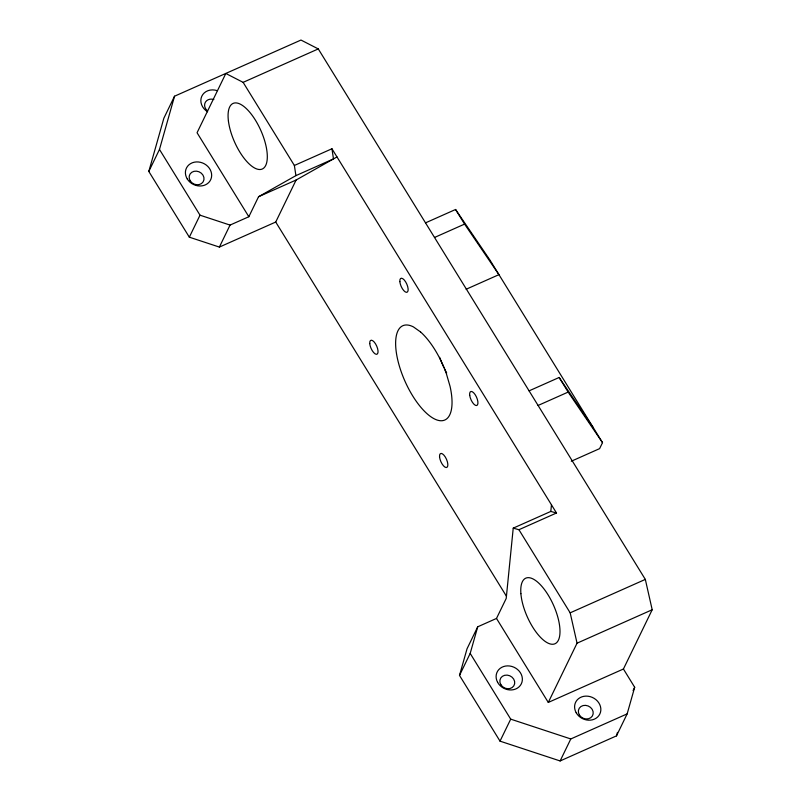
<?xml version="1.0" encoding="UTF-8"?>
<svg xmlns="http://www.w3.org/2000/svg" width="801" height="801" viewBox="0 0 801 801"><rect width="100%" height="100%" fill="white"/><g stroke="black" fill="none" stroke-linecap="round" stroke-linejoin="round"><path stroke-width="1.2" d="M219.374 247.078L230.047 225.081L248.841 216.731L258.553 196.726L295.909 175.629L294.378 165.477L331.944 148.766L556.505 513L550.808 511.428L513.231 528.139L506.212 598.447L496.5 618.442L477.716 626.803L467.033 648.79L459.504 675.413L500.024 741.145L560.119 760.95L616.48 735.879L627.153 713.881L634.682 687.268L623.428 669.005L652.194 609.751L645.326 579.403L318.277 48.921L300.976 40.05L174.538 96.21L163.865 118.208L148.806 171.444L189.326 237.176L219.374 247.078L275.724 222.037L296.12 180.015L336.991 156.936M550.808 511.428L551.468 504.82M148.806 171.444L159.479 149.447L174.538 96.21M459.504 675.413L470.187 653.416L477.716 626.803M616.48 735.879L617.461 732.404M189.326 237.176L200.01 215.179L159.479 149.447M425.511 222.868L455.569 209.492L489.942 260.045L602.512 442.643L599.599 448.64L571.313 461.226M500.024 741.145L510.708 719.148L470.187 653.416M496.5 618.442L548.284 702.437L577.05 643.183L570.172 612.835L518.928 529.711L513.231 528.139M560.119 760.95L570.793 738.953L627.153 713.881M633.08 690.562L634.682 687.268M248.841 216.731L197.056 132.736L225.822 73.482L243.124 82.353L318.277 48.921M295.909 175.629L333.476 158.918L331.944 148.766M258.553 196.726L296.12 180.015M434.522 237.476L464.58 224.1L498.943 274.653L466.142 289.251M529.081 390.858L559.138 377.481L593.501 428.034M538.082 405.466L568.139 392.089L602.512 442.643M518.928 529.711L556.505 513M570.172 612.835L645.326 579.403M577.05 643.183L652.194 609.751M548.284 702.437L623.428 669.005M200.01 215.179L230.047 225.081M510.708 719.148L570.793 738.953M455.569 209.492L464.58 224.1M559.138 377.481L568.139 392.089M243.124 82.353L294.378 165.477M275.724 222.037L506.362 596.094M206.858 110.288A7.63 6.628 25.9 0 1 205.527 101.977A7.63 6.628 25.9 0 1 213.847 99.534M446.668 372.936A51.594 20.626 66 0 1 444.445 368.59M443.924 367.499A51.594 20.626 66 0 1 439.619 357.336M207.589 111.76A13.457 11.695 25.9 0 1 201.762 96.3A13.457 11.695 25.9 0 1 217.171 90.643M420.555 331.954L413.426 326.908A51.594 20.626 66 0 0 397.626 359.429A51.594 20.626 66 0 0 434.252 418.823A51.594 20.626 66 0 0 450.042 386.302L446.447 373.957A51.594 20.626 66 0 0 420.555 331.954M228.415 120.991A35.895 14.348 66 0 0 260.495 169.482A35.895 14.348 66 0 0 254.147 118.168A35.895 14.348 66 0 0 228.415 120.991M520.89 593.661A35.895 14.348 66 0 0 552.089 644.264A35.895 14.348 66 0 0 548.144 594.973A35.895 14.348 66 0 0 520.89 593.661M500.905 684.765A7.63 6.628 25.9 0 0 513.801 685.876A7.63 6.628 25.9 0 0 507.173 675.123A7.63 6.628 25.9 0 0 500.905 684.765M579.393 715.003A7.63 6.628 25.9 0 0 592.289 716.114A7.63 6.628 25.9 0 0 585.651 705.361A7.63 6.628 25.9 0 0 579.393 715.003M469.716 395.414A7.63 3.054 66 0 0 476.595 405.536A7.63 3.054 66 0 0 475.053 394.493A7.63 3.054 66 0 0 469.716 395.414M399.849 281.592A7.63 3.054 66 0 0 406.477 292.345A7.63 3.054 66 0 0 405.636 281.872A7.63 3.054 66 0 0 399.849 281.592M439.549 456.79A7.63 3.054 66 0 0 446.177 467.544A7.63 3.054 66 0 0 445.336 457.071A7.63 3.054 66 0 0 439.549 456.79M369.752 343.579A7.63 3.054 66 0 0 376.38 354.332A7.63 3.054 66 0 0 375.539 343.859A7.63 3.054 66 0 0 369.752 343.579M190.197 180.796A7.63 6.628 25.9 0 0 203.094 181.907A7.63 6.628 25.9 0 0 196.465 171.154A7.63 6.628 25.9 0 0 190.197 180.796M187.264 178.973A13.457 11.695 25.9 0 0 210.012 180.936A13.457 11.695 25.9 0 0 198.318 161.962A13.457 11.695 25.9 0 0 187.264 178.973M576.179 712.71A13.457 11.695 25.9 0 0 598.928 715.543A13.457 11.695 25.9 0 0 588.054 696.219A13.457 11.695 25.9 0 0 576.179 712.71M497.601 682.312A13.457 11.695 25.9 0 0 520.34 685.446A13.457 11.695 25.9 0 0 509.766 666.011A13.457 11.695 25.9 0 0 497.601 682.312"/></g></svg>
